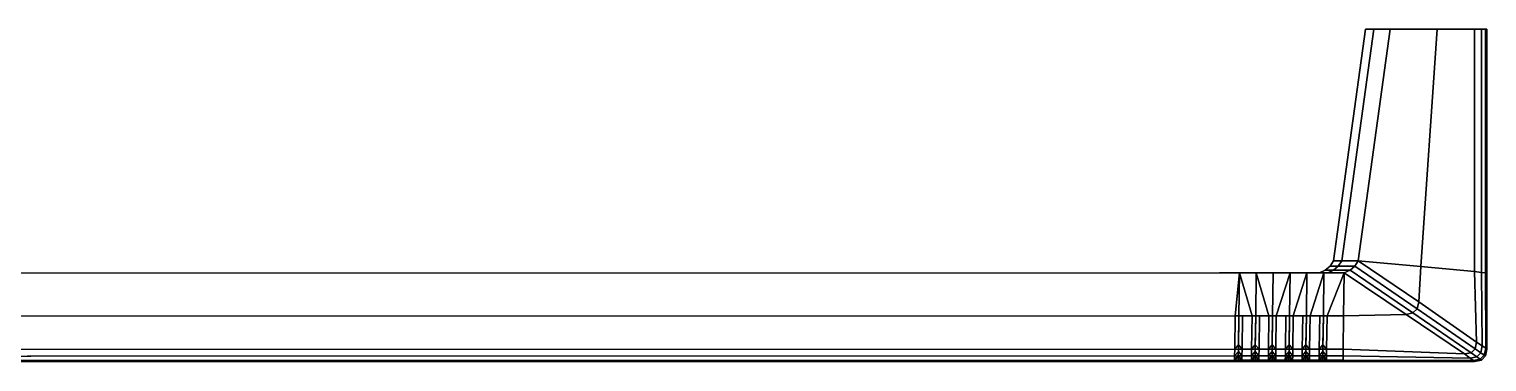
# Model space of a CAD drawing. Extents: x -119 to 119, y -27 to 0.
# Drawn here: x -0.2 to 118.7, y -27.2 to 0 of the extents above; entities that cross this region are included whole.
import ezdxf

# ---------------------------------------------------------------- set-up
doc = ezdxf.new("R2010")
doc.units = 0
doc.layers.add('METAL', color=148, linetype='CONTINUOUS')

msp = doc.modelspace()

# ---------------------------------------------------------------- meshes
at = {"layer": 'METAL'}
mesh = msp.add_polyface(dxfattribs=at)
corners = [(118.69, 0, 2.99), (113.93, 0, 2.94), (114.63, 0, 4.51), (118.69, 0, 3.58), (118.57, 0, 4.14), (118.24, 0, 4.47), (117.69, 0, 4.57), (106.86, -18.91, 2.89), (108.2, -18.91, 4.43), (110.8, 0, 4.43), (109.46, 0, 2.89), (118.69, -19.9, -2.84), (118.69, -19.9, -3.46), (118.69, 0, -3.46), (118.69, 0, -2.84), (118.69, 0, 0.88), (113.59, 0, 0.87), (118.69, 0, 0.08), (113.59, 0, 0.08), (118.69, 0, -0.73), (118.69, 0, -2.84), (113.93, 0, -2.79), (113.59, 0, -0.71), (118.69, 0, -3.46), (118.57, 0, -4.02), (118.24, 0, -4.35), (117.69, 0, -4.45), (114.63, 0, -4.39), (106.18, -18.91, 0.85), (108.78, 0, 0.85), (108.78, 0, 0.08), (106.18, -18.91, 0.08), (106.86, -18.91, -2.75), (106.18, -18.91, -0.7), (108.78, 0, -0.7), (109.46, 0, -2.75), (108.2, -18.91, -4.31), (110.8, 0, -4.31), (118.69, -19.9, -0.73), (118.69, 0, -0.73), (118.69, 0, 0.08), (118.69, -19.9, 0.08), (118.69, -19.9, 2.99), (118.69, -19.9, 0.88), (118.69, 0, 0.88), (118.69, 0, 2.99), (118.69, -19.9, 3.58), (118.69, 0, 3.58), (117.69, 0, 4.57), (114.63, 0, 4.51), (113.29, -19.39, 4.51), (117.69, -19.8, 4.57), (110.8, 0, -4.31), (114.63, 0, -4.39), (113.29, -19.39, -4.39), (108.2, -18.91, -4.31), (109.46, 0, 2.89), (110.8, 0, 4.43), (108.78, 0, 0.85), (108.78, 0, 0.08), (109.46, 0, -2.75), (108.78, 0, -0.7), (110.8, 0, -4.31), (110.8, 0, 4.43), (108.2, -18.91, 4.43), (117.69, 0, -4.45), (117.69, -19.8, -4.45), (118.24, -19.86, -4.35), (117.69, -19.8, -4.45), (117.69, 0, -4.45), (118.24, 0, -4.35), (118.24, 0, 4.47), (117.69, 0, 4.57), (117.69, -19.8, 4.57), (118.24, -19.86, 4.47), (118.57, -19.89, -4.02), (118.24, -19.86, -4.35), (118.24, 0, -4.35), (118.57, 0, -4.02), (118.69, -19.9, -3.46), (118.57, -19.89, -4.02), (118.57, 0, -4.02), (118.69, 0, -3.46), (118.57, 0, 4.14), (118.24, 0, 4.47), (118.24, -19.86, 4.47), (118.57, -19.89, 4.14), (118.69, 0, 3.58), (118.57, 0, 4.14), (118.57, -19.89, 4.14), (118.69, -19.9, 3.58), (105.51, -19.68, 0.08), (105.04, -19.9, 0.08), (105.04, -19.9, 0.85), (105.51, -19.68, 0.85), (107.92, -19.35, -4.31), (107.53, -19.68, -4.31), (106.19, -19.68, -2.75), (106.57, -19.35, -2.75), (108.2, -18.91, -4.31), (107.92, -19.35, -4.31), (106.57, -19.35, -2.75), (106.86, -18.91, -2.75), (106.57, -19.35, -2.75), (106.19, -19.68, -2.75), (105.51, -19.68, -0.7), (105.9, -19.35, -0.7), (106.86, -18.91, -2.75), (106.57, -19.35, -2.75), (105.9, -19.35, -0.7), (106.18, -18.91, -0.7), (105.9, -19.35, -0.7), (105.51, -19.68, -0.7), (105.51, -19.68, 0.08), (105.9, -19.35, 0.08), (106.18, -18.91, -0.7), (105.9, -19.35, -0.7), (105.9, -19.35, 0.08), (106.18, -18.91, 0.08), (105.9, -19.35, 0.85), (105.51, -19.68, 0.85), (106.19, -19.68, 2.89), (106.57, -19.35, 2.89), (106.18, -18.91, 0.85), (105.9, -19.35, 0.85), (106.57, -19.35, 2.89), (106.86, -18.91, 2.89), (106.57, -19.35, 2.89), (106.19, -19.68, 2.89), (107.53, -19.68, 4.43), (107.92, -19.35, 4.43), (106.86, -18.91, 2.89), (106.57, -19.35, 2.89), (107.92, -19.35, 4.43), (108.2, -18.91, 4.43), (105.51, -19.68, 0.85), (105.9, -19.35, 0.85), (105.9, -19.35, 0.85), (106.18, -18.91, 0.85)]
mesh.append_faces([[corners[k] for k in face] for face in [(0, 1, 2, 3), (4, 3, 2, 5), (6, 5, 2, 2), (7, 8, 9, 10), (11, 12, 13, 14), (15, 16, 1, 0), (17, 18, 16, 15), (19, 20, 21, 22), (20, 23, 24, 25), (20, 25, 26, 27), (20, 27, 21, 21), (28, 7, 10, 29), (30, 31, 28, 29), (32, 33, 34, 35), (36, 32, 35, 37), (38, 11, 14, 39), (40, 41, 38, 39), (42, 43, 44, 45), (46, 42, 45, 47), (48, 49, 50, 51), (52, 53, 54, 55), (19, 22, 18, 17), (34, 33, 31, 30), (44, 43, 41, 40), (1, 56, 57, 2), (16, 58, 56, 1), (59, 58, 16, 18), (60, 61, 22, 21), (62, 60, 21, 27), (63, 64, 50, 49), (65, 66, 54, 53), (61, 59, 18, 22), (67, 68, 69, 70), (71, 72, 73, 74), (75, 76, 77, 78), (79, 80, 81, 82), (83, 84, 85, 86), (87, 88, 89, 90), (91, 92, 93, 94), (95, 96, 97, 98), (99, 100, 101, 102), (103, 104, 105, 106), (107, 108, 109, 110), (111, 112, 113, 114), (115, 116, 117, 118), (119, 120, 121, 122), (123, 124, 125, 126), (127, 128, 129, 130), (131, 132, 133, 134), (114, 113, 135, 136), (118, 117, 137, 138)]])
mesh = msp.add_polyface(dxfattribs=at)
corners = [(118.69, -26.13, -2.84), (118.69, -26.13, -3.46), (118.69, -19.9, -3.46), (118.69, -19.9, -2.84), (118.69, -26.13, -0.73), (118.69, -19.9, -0.73), (118.69, -19.9, 0.08), (118.69, -26.13, 0.08), (118.69, -26.13, 2.99), (118.69, -26.13, 0.88), (118.69, -19.9, 0.88), (118.69, -19.9, 2.99), (118.69, -26.13, 3.58), (118.69, -19.9, 3.58), (117.69, -19.8, 4.57), (113.29, -19.39, 4.51), (113.15, -22.28, 4.51), (117.84, -25.56, 4.57), (112.1, -23.3, -4.37), (107.01, -23.4, -4.31), (107.06, -19.9, -4.31), (108.2, -18.91, -4.31), (113.29, -19.39, -4.39), (113.15, -22.28, -4.39), (105.4, -19.9, -4.31), (105.36, -23.4, -4.31), (104.02, -19.9, -4.31), (103.98, -23.4, -4.31), (104.11, -19.9, 2.89), (105.71, -19.9, 2.89), (105.04, -19.9, 0.85), (103.46, -19.9, 0.85), (105.04, -19.9, 0.08), (103.46, -19.9, 0.08), (105.71, -19.9, -2.75), (107.06, -19.9, -4.31), (105.4, -19.9, -4.31), (104.11, -19.9, -2.75), (105.4, -19.9, 4.43), (107.06, -19.9, 4.43), (105.04, -19.9, -0.7), (103.46, -19.9, -0.7), (107.06, -19.9, 4.43), (107.01, -23.4, 4.43), (112.1, -23.3, 4.49), (108.2, -18.91, 4.43), (117.69, -19.8, -4.45), (117.84, -25.56, -4.45), (105.4, -19.9, 4.43), (105.36, -23.42, 4.43), (105.66, -23.4, 4.43), (104.02, -19.9, 4.43), (103.98, -23.42, 4.43), (104.28, -23.4, 4.43), (105.06, -23.4, 4.43), (105.36, -23.4, 3.93), (105.06, -23.4, 4.43), (105.02, -26.13, 4.43), (105.32, -25.77, 4.03), (104.28, -23.4, 4.43), (103.98, -23.4, 3.93), (103.94, -25.77, 4.03), (104.24, -26.13, 4.43), (105.36, -23.42, 4.43), (105.36, -23.4, 3.93), (105.66, -23.4, 4.43), (103.98, -23.42, 4.43), (103.98, -23.4, 3.93), (104.28, -23.4, 4.43), (105.06, -23.4, 4.43), (105.36, -23.4, 3.93), (105.36, -23.42, 4.43), (118.31, -25.87, -4.35), (117.84, -25.56, -4.45), (117.69, -19.8, -4.45), (118.24, -19.86, -4.35), (118.24, -19.86, 4.47), (117.69, -19.8, 4.57), (117.84, -25.56, 4.57), (118.31, -25.87, 4.47), (118.59, -26.06, -4.02), (118.31, -25.87, -4.35), (118.24, -19.86, -4.35), (118.57, -19.89, -4.02), (118.69, -26.13, -3.46), (118.59, -26.06, -4.02), (118.57, -19.89, -4.02), (118.69, -19.9, -3.46), (118.57, -19.89, 4.14), (118.24, -19.86, 4.47), (118.31, -25.87, 4.47), (118.59, -26.06, 4.14), (118.69, -19.9, 3.58), (118.57, -19.89, 4.14), (118.59, -26.06, 4.14), (118.69, -26.13, 3.58), (107.53, -19.68, -4.31), (107.06, -19.9, -4.31), (105.71, -19.9, -2.75), (106.19, -19.68, -2.75), (106.19, -19.68, -2.75), (105.71, -19.9, -2.75), (105.04, -19.9, -0.7), (105.51, -19.68, -0.7), (105.51, -19.68, -0.7), (105.04, -19.9, -0.7), (105.04, -19.9, 0.08), (105.51, -19.68, 0.08), (105.51, -19.68, 0.85), (105.04, -19.9, 0.85), (105.71, -19.9, 2.89), (106.19, -19.68, 2.89), (106.19, -19.68, 2.89), (105.71, -19.9, 2.89), (107.06, -19.9, 4.43), (107.53, -19.68, 4.43), (112.66, -23.17, -4.38), (107.06, -19.9, -4.31), (107.53, -19.68, -4.31), (107.53, -19.68, 4.43), (107.06, -19.9, 4.43), (112.66, -23.17, 4.5), (113.01, -22.83, 4.5), (117.42, -26.43, 4.57), (117.74, -26.11, 4.57), (113.01, -22.83, -4.38), (107.92, -19.35, -4.31), (108.2, -18.91, -4.31), (107.92, -19.35, 4.43), (117.74, -26.11, -4.45), (117.42, -26.43, -4.45)]
mesh.append_faces([[corners[k] for k in face] for face in [(0, 1, 2, 3), (4, 0, 3, 5), (6, 7, 4, 5), (8, 9, 10, 11), (12, 8, 11, 13), (14, 15, 16, 17), (18, 19, 20, 20), (21, 22, 23, 23), (24, 20, 19, 25), (26, 24, 25, 27), (28, 29, 30, 31), (30, 32, 33, 31), (34, 35, 36, 37), (38, 39, 29, 28), (40, 34, 37, 41), (10, 9, 7, 6), (40, 41, 33, 32), (42, 43, 44, 44), (15, 45, 16, 16), (46, 47, 23, 22), (42, 48, 49, 50), (43, 42, 50, 50), (48, 51, 52, 53), (48, 53, 54, 49), (55, 56, 57, 58), (59, 60, 61, 62), (63, 64, 65, 65), (66, 67, 68, 68), (69, 70, 71, 71), (72, 73, 74, 75), (76, 77, 78, 79), (80, 81, 82, 83), (84, 85, 86, 87), (88, 89, 90, 91), (92, 93, 94, 95), (96, 97, 98, 99), (100, 101, 102, 103), (104, 105, 106, 107), (108, 109, 110, 111), (112, 113, 114, 115), (116, 18, 117, 118), (119, 120, 44, 121), (122, 121, 123, 124), (16, 122, 124, 17), (125, 116, 118, 126), (23, 125, 126, 127), (128, 119, 121, 122), (45, 128, 122, 16), (129, 130, 116, 125), (47, 129, 125, 23)]])
mesh = msp.add_polyface(dxfattribs=at)
corners = [(98.13, -26.13, 4.43), (98.16, -23.4, 4.43), (-98.78, -23.45, 4.38), (-98.75, -26.17, 4.38), (98.12, -27.13, 2.89), (98.12, -27.13, 3.43), (-98.73, -27.17, 3.38), (-98.73, -27.17, 2.82), (-98.73, -27.17, 2.82), (-98.73, -27.17, 3.38), (-100.11, -27.17, 3.38), (-100.11, -27.17, 2.82), (98.12, -27.13, 0.85), (98.12, -27.13, 2.89), (-98.73, -27.17, 0.77), (-98.73, -27.17, 0.77), (-100.11, -27.17, 0.77), (-97.21, -19.94, -0.78), (96.9, -19.9, -0.7), (97.43, -19.9, -2.75), (-97.75, -19.94, -2.82), (-98.53, -19.94, -0.78), (-97.21, -19.94, -0.78), (-97.75, -19.94, -2.82), (-99.08, -19.94, -2.82), (96.9, -19.9, 0.85), (96.9, -19.9, 0.08), (-97.21, -19.94, -0.01), (-97.21, -19.94, 0.77), (-97.21, -19.94, 0.77), (-97.21, -19.94, -0.01), (-98.53, -19.94, -0.01), (-98.53, -19.94, 0.77), (-99.84, -19.94, -0.01), (-99.84, -19.94, 0.77), (-98.82, -19.94, 4.38), (-97.75, -19.94, 2.82), (-99.08, -19.94, 2.82), (-100.2, -19.94, 4.38), (-98.82, -19.94, -4.36), (-98.48, -23.45, -4.36), (-98.78, -23.46, -4.36), (-99.08, -23.45, -4.36), (-99.86, -23.45, -4.36), (-98.82, -19.94, -4.36), (-100.2, -19.94, -4.36), (-98.43, -27.17, -0.78), (98.42, -27.13, -0.7), (-98.43, -27.17, -0.01), (-99.03, -27.17, -0.78), (-99.03, -27.17, -0.01), (-99.81, -27.17, -0.01), (-99.81, -27.17, -0.78), (-99.03, -27.17, -2.82), (-99.81, -27.17, -2.82), (-99.03, -27.17, -3.36), (-99.81, -27.17, -3.36), (-99.84, -19.94, -0.78), (-98.73, -27.17, 0), (-98.48, -23.45, -4.36), (-98.78, -23.45, -3.86), (-98.78, -23.46, -4.36), (-98.78, -23.46, -4.36), (-98.78, -23.45, -3.86), (-99.08, -23.45, -4.36), (-98.73, -26.67, -0.78), (-98.43, -27.17, -0.78), (-98.43, -27.17, -0.01), (-98.73, -26.67, -0.01), (-98.73, -26.67, -0.01), (-99.03, -27.17, -0.01), (-99.03, -27.17, -0.78), (-98.73, -26.67, -0.78), (-98.73, -26.67, -2.82), (-98.43, -27.17, -2.82), (-99.03, -27.17, -2.82), (-98.73, -26.67, -2.82), (-98.73, -26.7, -3.01), (-98.43, -27.17, -3.36), (-98.43, -27.17, -2.82), (-98.73, -26.67, -2.82), (-98.73, -26.67, -2.82), (-99.03, -27.17, -2.82), (-99.03, -27.17, -3.36), (-98.73, -26.7, -3.01), (-98.73, -27.17, 0), (-98.73, -26.67, -0.01), (-98.43, -27.17, -0.01), (-99.03, -27.17, -0.01), (-98.73, -26.67, -0.01), (-98.73, -27.17, 0), (-98.78, -23.45, -3.86), (-98.48, -23.45, -4.36), (-98.45, -26.17, -4.36), (-98.75, -25.82, -3.96), (-98.75, -25.82, -3.96), (-99.05, -26.17, -4.36), (-99.08, -23.45, -4.36), (-98.78, -23.45, -3.86), (-97.21, -19.94, -0.78), (96.9, -19.9, -0.7), (-98.73, -27.17, 0.77), (-98.73, -27.17, 0), (-98.43, -27.17, -0.01), (98.12, -27.13, 0.08), (-98.82, -19.94, 4.38), (-98.78, -23.45, 4.38), (98.16, -23.4, 4.43), (98.51, -19.9, 4.43), (98.12, -26.68, 4.32), (98.13, -26.13, 4.43), (-98.75, -26.17, 4.38), (-98.74, -26.73, 4.27), (-98.74, -26.36, -3.87), (-98.75, -25.82, -3.96), (-98.45, -26.17, -4.36), (-98.44, -26.73, -4.25), (-99.04, -26.73, -4.25), (-99.05, -26.17, -4.36), (-98.75, -25.82, -3.96), (-98.74, -26.36, -3.87), (-98.74, -27.06, 3.94), (-98.74, -26.73, 4.27), (-100.12, -26.73, 4.27), (-100.11, -27.06, 3.94), (-98.73, -27.17, 3.38), (-98.74, -27.06, 3.94), (-100.11, -27.06, 3.94), (-100.11, -27.17, 3.38), (98.12, -27.02, 3.99), (98.12, -26.68, 4.32), (-98.74, -26.73, 4.27), (-98.74, -27.06, 3.94), (98.12, -27.13, 3.43), (98.12, -27.02, 3.99), (-98.74, -27.06, 3.94), (-98.73, -27.17, 3.38), (-99.81, -27.06, -3.91), (-99.82, -26.73, -4.25), (-99.04, -26.73, -4.25), (-99.04, -27.06, -3.91), (-99.81, -27.17, -3.36), (-99.81, -27.06, -3.91), (-99.04, -27.06, -3.91), (-99.03, -27.17, -3.36), (-98.74, -26.65, -3.56), (-98.74, -26.36, -3.87), (-98.44, -26.73, -4.25), (-98.44, -27.06, -3.91), (-98.73, -26.7, -3.01), (-98.74, -26.65, -3.56), (-98.44, -27.06, -3.91), (-98.43, -27.17, -3.36), (-99.04, -27.06, -3.91), (-99.04, -26.73, -4.25), (-98.74, -26.36, -3.87), (-98.74, -26.65, -3.56), (-99.03, -27.17, -3.36), (-99.04, -27.06, -3.91), (-98.74, -26.65, -3.56), (-98.73, -26.7, -3.01)]
mesh.append_faces([[corners[k] for k in face] for face in [(0, 1, 2, 3), (4, 5, 6, 7), (8, 9, 10, 11), (12, 13, 7, 14), (15, 8, 11, 16), (17, 18, 19, 20), (21, 22, 23, 24), (25, 26, 27, 28), (29, 30, 31, 32), (32, 31, 33, 34), (35, 36, 37, 38), (39, 40, 41, 41), (39, 41, 42, 43), (24, 23, 44, 45), (46, 47, 48, 48), (49, 50, 51, 52), (53, 49, 52, 54), (55, 53, 54, 56), (36, 29, 32, 37), (22, 21, 31, 30), (21, 57, 33, 31), (58, 15, 16, 51), (58, 51, 50, 50), (59, 60, 61, 61), (62, 63, 64, 64), (65, 66, 67, 68), (69, 70, 71, 72), (73, 74, 66, 65), (72, 71, 75, 76), (77, 78, 79, 80), (81, 82, 83, 84), (85, 86, 87, 87), (88, 89, 90, 90), (91, 92, 93, 94), (95, 96, 97, 98), (99, 27, 26, 100), (101, 102, 103, 104), (105, 106, 107, 108), (109, 110, 111, 112), (113, 114, 115, 116), (117, 118, 119, 120), (121, 122, 123, 124), (125, 126, 127, 128), (129, 130, 131, 132), (133, 134, 135, 136), (137, 138, 139, 140), (141, 142, 143, 144), (145, 146, 147, 148), (149, 150, 151, 152), (153, 154, 155, 156), (157, 158, 159, 160)]])
mesh = msp.add_polyface(dxfattribs=at)
corners = [(98.51, -19.9, 4.43), (97.43, -19.9, 2.89), (-97.75, -19.94, 2.82), (-98.82, -19.94, 4.38), (-98.82, -19.94, -4.36), (98.51, -19.9, -4.31), (98.46, -23.4, -4.31), (-98.48, -23.45, -4.36), (-97.75, -19.94, -2.82), (97.43, -19.9, -2.75), (98.51, -19.9, -4.31), (-98.82, -19.94, -4.36), (98.42, -27.13, -0.7), (98.42, -27.13, 0.07), (98.12, -27.13, 0.08), (-98.43, -27.17, -0.01), (98.42, -27.13, -2.75), (98.42, -27.13, -0.7), (-98.43, -27.17, -0.78), (-98.43, -27.17, -2.82), (98.42, -27.13, -3.31), (-98.43, -27.17, -2.82), (-98.43, -27.17, -3.36), (97.43, -19.9, 2.89), (96.9, -19.9, 0.85), (-97.21, -19.94, 0.77), (-97.75, -19.94, 2.82), (-98.73, -27.17, 0.77), (98.12, -27.13, 0.08), (98.12, -27.13, 0.85), (98.16, -23.4, 4.43), (98.47, -23.42, 4.43), (98.51, -19.9, 4.43), (-98.45, -26.17, -4.36), (-98.48, -23.45, -4.36), (98.46, -23.4, -4.31), (98.43, -26.13, -4.31), (98.42, -27.13, -2.75), (98.42, -27.13, -3.31), (99.8, -27.13, -3.31), (99.8, -27.13, -2.75), (98.42, -27.13, -0.7), (99.8, -27.13, -0.7), (98.21, -19.9, 0.85), (96.9, -19.9, 0.85), (97.43, -19.9, 2.89), (98.77, -19.9, 2.89), (96.9, -19.9, -0.7), (96.9, -19.9, 0.08), (98.21, -19.9, 0.08), (98.21, -19.9, -0.7), (99.52, -19.9, 0.08), (99.52, -19.9, -0.7), (98.51, -19.9, -4.31), (97.43, -19.9, -2.75), (98.77, -19.9, -2.75), (99.89, -19.9, -4.31), (98.76, -23.4, 4.43), (99.54, -23.4, 4.43), (98.51, -19.9, 4.43), (99.89, -19.9, 4.43), (98.72, -27.13, 0.85), (98.72, -27.13, 0.08), (99.5, -27.13, 0.08), (99.5, -27.13, 0.85), (98.72, -27.13, 2.89), (99.5, -27.13, 2.89), (98.72, -27.13, 3.43), (99.5, -27.13, 3.43), (99.52, -19.9, 0.85), (98.42, -27.13, 0.07), (98.16, -23.4, 4.43), (98.46, -23.4, 3.93), (98.47, -23.42, 4.43), (98.47, -23.42, 4.43), (98.46, -23.4, 3.93), (98.76, -23.4, 4.43), (98.42, -26.63, 0.85), (98.12, -27.13, 0.85), (98.12, -27.13, 0.08), (98.42, -26.63, 0.08), (98.42, -26.63, 0.08), (98.72, -27.13, 0.08), (98.72, -27.13, 0.85), (98.42, -26.63, 0.85), (98.42, -26.63, 2.89), (98.12, -27.13, 2.89), (98.72, -27.13, 2.89), (98.42, -26.63, 2.89), (98.42, -26.65, 3.08), (98.12, -27.13, 3.43), (98.12, -27.13, 2.89), (98.42, -26.63, 2.89), (98.42, -26.63, 2.89), (98.72, -27.13, 2.89), (98.72, -27.13, 3.43), (98.42, -26.65, 3.08), (98.42, -27.13, 0.07), (98.42, -26.63, 0.08), (98.12, -27.13, 0.08), (98.72, -27.13, 0.08), (98.42, -26.63, 0.08), (98.42, -27.13, 0.07), (98.46, -23.4, 3.93), (98.16, -23.4, 4.43), (98.13, -26.13, 4.43), (98.43, -25.77, 4.03), (98.43, -25.77, 4.03), (98.73, -26.13, 4.43), (98.76, -23.4, 4.43), (98.46, -23.4, 3.93), (-98.44, -26.73, -4.25), (-98.45, -26.17, -4.36), (98.43, -26.13, -4.31), (98.42, -26.68, -4.2), (98.43, -26.32, 3.95), (98.43, -25.77, 4.03), (98.13, -26.13, 4.43), (98.12, -26.68, 4.32), (98.72, -26.68, 4.32), (98.73, -26.13, 4.43), (98.43, -25.77, 4.03), (98.43, -26.32, 3.95), (-98.44, -27.06, -3.91), (-98.44, -26.73, -4.25), (98.42, -26.68, -4.2), (98.42, -27.02, -3.87), (-98.43, -27.17, -3.36), (-98.44, -27.06, -3.91), (98.42, -27.02, -3.87), (98.42, -27.13, -3.31), (98.42, -27.02, -3.87), (98.42, -26.68, -4.2), (99.8, -26.68, -4.2), (99.8, -27.02, -3.87), (98.42, -27.13, -3.31), (98.42, -27.02, -3.87), (99.8, -27.02, -3.87), (99.8, -27.13, -3.31), (99.5, -27.13, 3.43), (99.5, -27.02, 3.99), (98.72, -27.02, 3.99), (98.72, -27.13, 3.43), (98.42, -26.61, 3.63), (98.43, -26.32, 3.95), (98.12, -26.68, 4.32), (98.12, -27.02, 3.99), (98.42, -26.65, 3.08), (98.42, -26.61, 3.63), (98.12, -27.02, 3.99), (98.12, -27.13, 3.43), (98.72, -27.02, 3.99), (98.72, -26.68, 4.32), (98.43, -26.32, 3.95), (98.42, -26.61, 3.63), (98.72, -27.13, 3.43), (98.72, -27.02, 3.99), (98.42, -26.61, 3.63), (98.42, -26.65, 3.08)]
mesh.append_faces([[corners[k] for k in face] for face in [(0, 1, 2, 3), (4, 5, 6, 7), (8, 9, 10, 11), (12, 13, 14, 15), (16, 17, 18, 19), (20, 16, 21, 22), (23, 24, 25, 26), (27, 28, 29, 29), (30, 31, 32, 32), (33, 34, 35, 36), (37, 38, 39, 40), (41, 37, 40, 42), (43, 44, 45, 46), (47, 48, 49, 50), (50, 49, 51, 52), (53, 54, 55, 56), (32, 31, 57, 58), (46, 45, 59, 60), (61, 62, 63, 64), (65, 61, 64, 66), (67, 65, 66, 68), (54, 47, 50, 55), (44, 43, 49, 48), (43, 69, 51, 49), (70, 41, 42, 63), (70, 63, 62, 62), (71, 72, 73, 73), (74, 75, 76, 76), (77, 78, 79, 80), (81, 82, 83, 84), (85, 86, 78, 77), (84, 83, 87, 88), (89, 90, 91, 92), (93, 94, 95, 96), (97, 98, 99, 99), (100, 101, 102, 102), (103, 104, 105, 106), (107, 108, 109, 110), (111, 112, 113, 114), (115, 116, 117, 118), (119, 120, 121, 122), (123, 124, 125, 126), (127, 128, 129, 130), (131, 132, 133, 134), (135, 136, 137, 138), (139, 140, 141, 142), (143, 144, 145, 146), (147, 148, 149, 150), (151, 152, 153, 154), (155, 156, 157, 158)]])
mesh = msp.add_polyface(dxfattribs=at)
corners = [(100.84, -19.9, 0.85), (99.52, -19.9, 0.85), (100.1, -19.9, 2.89), (101.44, -19.9, 2.89), (99.52, -19.9, -0.7), (99.52, -19.9, 0.08), (100.84, -19.9, 0.08), (100.84, -19.9, -0.7), (101.44, -19.9, -2.75), (100.1, -19.9, -2.75), (99.81, -26.13, -4.31), (98.43, -26.13, -4.31), (98.46, -23.4, -4.31), (99.84, -23.4, -4.31), (101.19, -26.13, -4.31), (101.22, -23.4, -4.31), (99.8, -27.13, -2.75), (99.8, -27.13, -3.31), (101.17, -27.13, -3.31), (101.17, -27.13, -2.75), (99.8, -27.13, -0.7), (101.17, -27.13, -0.7), (98.21, -19.9, 0.85), (98.77, -19.9, 2.89), (99.89, -19.9, -4.31), (98.77, -19.9, -2.75), (101.27, -19.9, -4.31), (99.89, -19.9, 4.43), (98.51, -19.9, 4.43), (99.54, -23.4, 4.43), (99.85, -23.42, 4.43), (100.14, -23.4, 4.43), (100.92, -23.4, 4.43), (99.89, -19.9, 4.43), (101.27, -19.9, 4.43), (100.1, -27.13, 0.85), (100.1, -27.13, 0.08), (100.87, -27.13, 0.08), (100.87, -27.13, 0.85), (100.1, -27.13, 2.89), (100.87, -27.13, 2.89), (100.1, -27.13, 3.43), (100.87, -27.13, 3.43), (98.21, -19.9, -0.7), (99.8, -27.13, 0.08), (99.5, -27.13, 0.08), (98.51, -19.9, -4.31), (99.89, -19.9, -4.31), (101.27, -19.9, -4.31), (99.51, -26.13, 4.43), (98.76, -23.4, 4.43), (98.73, -26.13, 4.43), (100.89, -26.13, 4.43), (100.11, -26.13, 4.43), (99.54, -23.4, 4.43), (99.84, -23.4, 3.93), (99.85, -23.42, 4.43), (99.85, -23.42, 4.43), (99.84, -23.4, 3.93), (100.14, -23.4, 4.43), (99.5, -27.13, 0.08), (99.8, -26.63, 0.08), (99.8, -26.63, 0.85), (99.5, -27.13, 0.85), (99.8, -26.63, 0.08), (100.1, -27.13, 0.08), (100.1, -27.13, 0.85), (99.8, -26.63, 0.85), (99.8, -26.63, 2.89), (99.5, -27.13, 2.89), (100.1, -27.13, 2.89), (99.8, -26.63, 2.89), (99.5, -27.13, 2.89), (99.8, -26.63, 2.89), (99.8, -26.65, 3.08), (99.5, -27.13, 3.43), (99.8, -26.63, 2.89), (100.1, -27.13, 2.89), (100.1, -27.13, 3.43), (99.8, -26.65, 3.08), (99.8, -27.13, 0.08), (99.8, -26.63, 0.08), (99.5, -27.13, 0.08), (100.1, -27.13, 0.08), (99.8, -26.63, 0.08), (99.8, -27.13, 0.08), (99.84, -23.4, 3.93), (99.54, -23.4, 4.43), (99.51, -26.13, 4.43), (99.81, -25.77, 4.03), (99.81, -25.77, 4.03), (100.11, -26.13, 4.43), (100.14, -23.4, 4.43), (99.84, -23.4, 3.93), (98.42, -26.68, -4.2), (98.43, -26.13, -4.31), (99.81, -26.13, -4.31), (99.8, -26.68, -4.2), (99.8, -26.68, -4.2), (99.81, -26.13, -4.31), (101.19, -26.13, -4.31), (101.18, -26.68, -4.2), (99.5, -26.68, 4.32), (99.51, -26.13, 4.43), (98.73, -26.13, 4.43), (98.72, -26.68, 4.32), (100.88, -26.68, 4.32), (100.89, -26.13, 4.43), (100.11, -26.13, 4.43), (100.1, -26.68, 4.32), (99.8, -26.32, 3.95), (99.81, -25.77, 4.03), (99.51, -26.13, 4.43), (99.5, -26.68, 4.32), (100.1, -26.68, 4.32), (100.11, -26.13, 4.43), (99.81, -25.77, 4.03), (99.8, -26.32, 3.95), (99.8, -27.02, -3.87), (99.8, -26.68, -4.2), (101.18, -26.68, -4.2), (101.18, -27.02, -3.87), (99.8, -27.13, -3.31), (99.8, -27.02, -3.87), (101.18, -27.02, -3.87), (101.17, -27.13, -3.31), (99.5, -27.02, 3.99), (99.5, -26.68, 4.32), (98.72, -26.68, 4.32), (98.72, -27.02, 3.99), (100.88, -27.02, 3.99), (100.88, -26.68, 4.32), (100.1, -26.68, 4.32), (100.1, -27.02, 3.99), (100.87, -27.13, 3.43), (100.88, -27.02, 3.99), (100.1, -27.02, 3.99), (100.1, -27.13, 3.43), (99.8, -26.61, 3.63), (99.8, -26.32, 3.95), (99.5, -26.68, 4.32), (99.5, -27.02, 3.99), (99.8, -26.65, 3.08), (99.8, -26.61, 3.63), (99.5, -27.02, 3.99), (99.5, -27.13, 3.43), (100.1, -27.02, 3.99), (100.1, -26.68, 4.32), (99.8, -26.32, 3.95), (99.8, -26.61, 3.63), (100.1, -27.13, 3.43), (100.1, -27.02, 3.99), (99.8, -26.61, 3.63), (99.8, -26.65, 3.08)]
mesh.append_faces([[corners[k] for k in face] for face in [(0, 1, 2, 3), (4, 5, 6, 7), (7, 8, 9, 4), (10, 11, 12, 13), (14, 10, 13, 15), (16, 17, 18, 19), (20, 16, 19, 21), (1, 22, 23, 2), (24, 25, 9, 26), (27, 28, 29, 30), (27, 30, 31, 32), (2, 23, 33, 34), (35, 36, 37, 38), (39, 35, 38, 40), (41, 39, 40, 42), (25, 43, 4, 9), (1, 0, 6, 5), (20, 44, 45, 45), (20, 37, 36, 44), (46, 47, 13, 12), (47, 48, 15, 13), (49, 29, 50, 51), (52, 32, 31, 53), (54, 55, 56, 56), (57, 58, 59, 59), (60, 61, 62, 63), (64, 65, 66, 67), (63, 62, 68, 69), (67, 66, 70, 71), (72, 73, 74, 75), (76, 77, 78, 79), (80, 81, 82, 82), (83, 84, 85, 85), (86, 87, 88, 89), (90, 91, 92, 93), (94, 95, 96, 97), (98, 99, 100, 101), (102, 103, 104, 105), (106, 107, 108, 109), (110, 111, 112, 113), (114, 115, 116, 117), (118, 119, 120, 121), (122, 123, 124, 125), (126, 127, 128, 129), (130, 131, 132, 133), (134, 135, 136, 137), (138, 139, 140, 141), (142, 143, 144, 145), (146, 147, 148, 149), (150, 151, 152, 153)]])
mesh = msp.add_polyface(dxfattribs=at)
corners = [(102.56, -26.13, -4.31), (101.19, -26.13, -4.31), (101.22, -23.4, -4.31), (102.6, -23.4, -4.31), (101.27, -19.9, -4.31), (100.1, -19.9, -2.75), (101.44, -19.9, -2.75), (102.64, -19.9, -4.31), (102.26, -26.13, 4.43), (102.3, -23.4, 4.43), (101.52, -23.4, 4.43), (101.49, -26.13, 4.43), (101.27, -19.9, 4.43), (102.64, -19.9, 4.43), (101.44, -19.9, 2.89), (100.1, -19.9, 2.89), (102.64, -19.9, -4.31), (104.02, -19.9, -4.31), (103.98, -23.4, -4.31), (102.78, -19.9, 2.89), (104.11, -19.9, 2.89), (103.46, -19.9, 0.85), (102.15, -19.9, 0.85), (100.84, -19.9, 0.85), (103.46, -19.9, 0.08), (102.15, -19.9, 0.08), (100.84, -19.9, 0.08), (104.11, -19.9, -2.75), (105.4, -19.9, -4.31), (104.02, -19.9, -4.31), (102.78, -19.9, -2.75), (103.64, -26.13, 4.43), (103.68, -23.4, 4.43), (102.9, -23.4, 4.43), (102.86, -26.13, 4.43), (101.27, -19.9, 4.43), (99.89, -19.9, 4.43), (100.92, -23.4, 4.43), (101.22, -23.42, 4.43), (104.02, -19.9, 4.43), (105.4, -19.9, 4.43), (103.46, -19.9, -0.7), (102.15, -19.9, -0.7), (100.84, -19.9, -0.7), (101.27, -19.9, -4.31), (102.64, -19.9, 4.43), (102.6, -23.42, 4.43), (103.94, -26.13, -4.31), (104.02, -19.9, 4.43), (103.98, -23.42, 4.43), (102.6, -23.4, 3.93), (102.3, -23.4, 4.43), (102.26, -26.13, 4.43), (102.57, -25.77, 4.03), (101.52, -23.4, 4.43), (101.22, -23.4, 3.93), (101.19, -25.77, 4.03), (101.49, -26.13, 4.43), (103.98, -23.4, 3.93), (103.68, -23.4, 4.43), (103.64, -26.13, 4.43), (103.94, -25.77, 4.03), (102.9, -23.4, 4.43), (102.6, -23.4, 3.93), (102.57, -25.77, 4.03), (102.86, -26.13, 4.43), (100.92, -23.4, 4.43), (101.22, -23.4, 3.93), (101.22, -23.42, 4.43), (101.22, -23.42, 4.43), (101.22, -23.4, 3.93), (101.52, -23.4, 4.43), (102.3, -23.4, 4.43), (102.6, -23.4, 3.93), (102.6, -23.42, 4.43), (102.6, -23.42, 4.43), (102.6, -23.4, 3.93), (102.9, -23.4, 4.43), (103.68, -23.4, 4.43), (103.98, -23.4, 3.93), (103.98, -23.42, 4.43), (101.22, -23.4, 3.93), (100.92, -23.4, 4.43), (100.89, -26.13, 4.43), (101.19, -25.77, 4.03), (101.18, -26.68, -4.2), (101.19, -26.13, -4.31), (102.56, -26.13, -4.31), (102.56, -26.68, -4.2), (102.26, -26.68, 4.32), (102.26, -26.13, 4.43), (101.49, -26.13, 4.43), (101.48, -26.68, 4.32), (102.56, -26.68, -4.2), (102.56, -26.13, -4.31), (103.94, -26.13, -4.31), (103.93, -26.68, -4.2), (103.63, -26.68, 4.32), (103.64, -26.13, 4.43), (102.86, -26.13, 4.43), (102.86, -26.68, 4.32), (102.56, -26.32, 3.95), (102.57, -25.77, 4.03), (102.26, -26.13, 4.43), (102.26, -26.68, 4.32), (101.48, -26.68, 4.32), (101.49, -26.13, 4.43), (101.19, -25.77, 4.03), (101.18, -26.32, 3.95), (103.93, -26.32, 3.95), (103.94, -25.77, 4.03), (103.64, -26.13, 4.43), (103.63, -26.68, 4.32), (102.86, -26.68, 4.32), (102.86, -26.13, 4.43), (102.57, -25.77, 4.03), (102.56, -26.32, 3.95), (101.18, -26.32, 3.95), (101.19, -25.77, 4.03), (100.89, -26.13, 4.43), (100.88, -26.68, 4.32), (101.18, -27.02, -3.87), (101.18, -26.68, -4.2), (102.56, -26.68, -4.2), (102.55, -27.02, -3.87), (102.25, -27.02, 3.99), (102.26, -26.68, 4.32), (101.48, -26.68, 4.32), (101.48, -27.02, 3.99), (102.55, -26.61, 3.63), (102.56, -26.32, 3.95), (102.26, -26.68, 4.32), (102.25, -27.02, 3.99), (101.48, -27.02, 3.99), (101.48, -26.68, 4.32), (101.18, -26.32, 3.95), (101.18, -26.61, 3.63), (103.93, -26.61, 3.63), (103.93, -26.32, 3.95), (103.63, -26.68, 4.32), (103.63, -27.02, 3.99), (102.85, -27.02, 3.99), (102.86, -26.68, 4.32), (102.56, -26.32, 3.95), (102.55, -26.61, 3.63), (101.18, -26.61, 3.63), (101.18, -26.32, 3.95), (100.88, -26.68, 4.32), (100.88, -27.02, 3.99)]
mesh.append_faces([[corners[k] for k in face] for face in [(0, 1, 2, 3), (4, 5, 6, 7), (8, 9, 10, 11), (12, 13, 14, 15), (16, 17, 18, 3), (19, 20, 21, 22), (14, 19, 22, 23), (21, 24, 25, 22), (22, 25, 26, 23), (27, 28, 29, 30), (30, 29, 7, 6), (31, 32, 33, 34), (35, 36, 37, 38), (39, 40, 20, 19), (13, 39, 19, 14), (41, 27, 30, 42), (42, 30, 6, 43), (41, 42, 25, 24), (42, 43, 26, 25), (44, 16, 3, 2), (45, 35, 38, 10), (45, 10, 9, 46), (47, 0, 3, 18), (48, 45, 46, 33), (48, 33, 32, 49), (50, 51, 52, 53), (54, 55, 56, 57), (58, 59, 60, 61), (62, 63, 64, 65), (66, 67, 68, 68), (69, 70, 71, 71), (72, 73, 74, 74), (75, 76, 77, 77), (78, 79, 80, 80), (81, 82, 83, 84), (85, 86, 87, 88), (89, 90, 91, 92), (93, 94, 95, 96), (97, 98, 99, 100), (101, 102, 103, 104), (105, 106, 107, 108), (109, 110, 111, 112), (113, 114, 115, 116), (117, 118, 119, 120), (121, 122, 123, 124), (125, 126, 127, 128), (129, 130, 131, 132), (133, 134, 135, 136), (137, 138, 139, 140), (141, 142, 143, 144), (145, 146, 147, 148)]])
mesh = msp.add_polyface(dxfattribs=at)
corners = [(106.97, -26.13, 4.43), (116.86, -26.52, 4.56), (112.1, -23.3, 4.49), (107.01, -23.4, 4.43), (106.96, -27.13, -3.31), (106.96, -27.13, -2.75), (105.31, -27.13, -2.75), (105.31, -27.13, -3.31), (103.93, -27.13, -2.75), (103.93, -27.13, -3.31), (106.96, -27.13, -0.7), (105.31, -27.13, -0.7), (103.93, -27.13, -0.7), (105.66, -23.4, 4.43), (105.62, -26.13, 4.43), (105.02, -26.13, 4.43), (105.06, -23.4, 4.43), (104.28, -23.4, 4.43), (104.24, -26.13, 4.43), (106.96, -27.13, 0.08), (105.61, -27.13, 0.08), (105.31, -27.13, 0.08), (105.01, -27.13, 0.08), (104.23, -27.13, 0.08), (103.93, -27.13, 0.08), (106.96, -27.13, 0.85), (106.96, -27.13, 2.89), (105.61, -27.13, 2.89), (105.61, -27.13, 0.85), (105.01, -27.13, 0.85), (105.01, -27.13, 2.89), (104.23, -27.13, 2.89), (104.23, -27.13, 0.85), (106.96, -27.13, 3.43), (105.61, -27.13, 3.43), (105.01, -27.13, 3.43), (104.23, -27.13, 3.43), (112.1, -23.3, -4.37), (116.86, -26.52, -4.44), (106.97, -26.13, -4.31), (107.01, -23.4, -4.31), (105.32, -26.13, -4.31), (105.36, -23.4, -4.31), (103.94, -26.13, -4.31), (103.98, -23.4, -4.31), (105.32, -25.77, 4.03), (105.62, -26.13, 4.43), (105.66, -23.4, 4.43), (105.36, -23.4, 3.93), (105.61, -27.13, 0.08), (105.31, -26.63, 0.08), (105.31, -27.13, 0.08), (105.31, -27.13, 0.08), (105.31, -26.63, 0.08), (105.01, -27.13, 0.08), (105.31, -26.63, 0.85), (105.61, -27.13, 0.85), (105.61, -27.13, 2.89), (105.31, -26.63, 2.89), (105.31, -26.63, 2.89), (105.01, -27.13, 2.89), (105.01, -27.13, 0.85), (105.31, -26.63, 0.85), (105.31, -26.63, 2.89), (105.61, -27.13, 2.89), (105.61, -27.13, 3.43), (105.31, -26.65, 3.08), (105.31, -26.65, 3.08), (105.01, -27.13, 3.43), (105.01, -27.13, 2.89), (105.31, -26.63, 2.89), (105.31, -26.63, 0.08), (105.61, -27.13, 0.08), (105.01, -27.13, 0.08), (105.31, -26.63, 0.08), (105.31, -26.68, -4.2), (105.32, -26.13, -4.31), (106.97, -26.13, -4.31), (106.96, -26.68, -4.2), (103.93, -26.68, -4.2), (103.94, -26.13, -4.31), (105.32, -26.13, -4.31), (105.31, -26.68, -4.2), (106.96, -26.68, 4.32), (106.97, -26.13, 4.43), (105.62, -26.13, 4.43), (105.61, -26.68, 4.32), (105.01, -26.68, 4.32), (105.02, -26.13, 4.43), (104.24, -26.13, 4.43), (104.23, -26.68, 4.32), (105.61, -26.68, 4.32), (105.62, -26.13, 4.43), (105.32, -25.77, 4.03), (105.31, -26.32, 3.95), (105.31, -26.32, 3.95), (105.32, -25.77, 4.03), (105.02, -26.13, 4.43), (105.01, -26.68, 4.32), (104.23, -26.68, 4.32), (104.24, -26.13, 4.43), (103.94, -25.77, 4.03), (103.93, -26.32, 3.95), (105.31, -27.02, -3.87), (105.31, -26.68, -4.2), (106.96, -26.68, -4.2), (106.96, -27.02, -3.87), (105.31, -27.13, -3.31), (105.31, -27.02, -3.87), (106.96, -27.02, -3.87), (106.96, -27.13, -3.31), (103.93, -27.02, -3.87), (103.93, -26.68, -4.2), (105.31, -26.68, -4.2), (105.31, -27.02, -3.87), (103.93, -27.13, -3.31), (103.93, -27.02, -3.87), (106.96, -27.02, 3.99), (106.96, -26.68, 4.32), (105.61, -26.68, 4.32), (105.61, -27.02, 3.99), (106.96, -27.13, 3.43), (106.96, -27.02, 3.99), (105.61, -27.02, 3.99), (105.61, -27.13, 3.43), (105.01, -27.02, 3.99), (105.01, -26.68, 4.32), (104.23, -26.68, 4.32), (104.23, -27.02, 3.99), (105.01, -27.13, 3.43), (105.01, -27.02, 3.99), (104.23, -27.02, 3.99), (104.23, -27.13, 3.43), (105.61, -27.02, 3.99), (105.61, -26.68, 4.32), (105.31, -26.32, 3.95), (105.31, -26.61, 3.63), (105.61, -27.13, 3.43), (105.61, -27.02, 3.99), (105.31, -26.61, 3.63), (105.31, -26.65, 3.08), (105.31, -26.61, 3.63), (105.31, -26.32, 3.95), (105.01, -26.68, 4.32), (105.01, -27.02, 3.99), (105.31, -26.65, 3.08), (105.31, -26.61, 3.63), (105.01, -27.02, 3.99), (105.01, -27.13, 3.43), (104.23, -27.02, 3.99), (104.23, -26.68, 4.32), (103.93, -26.32, 3.95), (103.93, -26.61, 3.63), (104.23, -27.13, 3.43), (104.23, -27.02, 3.99), (103.93, -26.61, 3.63), (103.93, -26.65, 3.08)]
mesh.append_faces([[corners[k] for k in face] for face in [(0, 1, 2, 3), (4, 5, 6, 7), (7, 6, 8, 9), (5, 10, 11, 6), (6, 11, 12, 8), (0, 3, 13, 14), (15, 16, 17, 18), (11, 10, 19, 20), (11, 20, 21, 21), (11, 21, 22, 23), (12, 11, 23, 24), (25, 26, 27, 28), (29, 30, 31, 32), (26, 33, 34, 27), (30, 35, 36, 31), (25, 28, 20, 19), (32, 23, 22, 29), (37, 38, 39, 40), (39, 41, 42, 40), (41, 43, 44, 42), (45, 46, 47, 48), (49, 50, 51, 51), (52, 53, 54, 54), (55, 56, 57, 58), (59, 60, 61, 62), (63, 64, 65, 66), (67, 68, 69, 70), (71, 72, 56, 55), (62, 61, 73, 74), (75, 76, 77, 78), (79, 80, 81, 82), (83, 84, 85, 86), (87, 88, 89, 90), (91, 92, 93, 94), (95, 96, 97, 98), (99, 100, 101, 102), (103, 104, 105, 106), (107, 108, 109, 110), (111, 112, 113, 114), (115, 116, 108, 107), (117, 118, 119, 120), (121, 122, 123, 124), (125, 126, 127, 128), (129, 130, 131, 132), (133, 134, 135, 136), (137, 138, 139, 140), (141, 142, 143, 144), (145, 146, 147, 148), (149, 150, 151, 152), (153, 154, 155, 156)]])
mesh = msp.add_polyface(dxfattribs=at)
corners = [(117.69, -27.13, 2.98), (117.69, -27.13, 3.57), (106.96, -27.13, 3.43), (106.96, -27.13, 2.89), (117.69, -27.13, 0.88), (106.96, -27.13, 0.85), (106.96, -27.13, 0.08), (117.69, -27.13, 0.08), (117.69, -27.13, -2.83), (117.69, -27.13, -0.72), (106.96, -27.13, -0.7), (106.96, -27.13, -2.75), (117.69, -27.13, -3.45), (106.96, -27.13, -3.31), (117.32, -26.86, 4.46), (116.86, -26.52, 4.56), (106.97, -26.13, 4.43), (106.96, -26.68, 4.32), (106.96, -26.68, -4.2), (106.97, -26.13, -4.31), (116.86, -26.52, -4.44), (117.32, -26.86, -4.34), (117.59, -27.06, 4.13), (117.32, -26.86, 4.46), (106.96, -26.68, 4.32), (106.96, -27.02, 3.99), (117.69, -27.13, 3.57), (117.59, -27.06, 4.13), (106.96, -27.02, 3.99), (106.96, -27.13, 3.43), (106.96, -27.02, -3.87), (106.96, -26.68, -4.2), (117.32, -26.86, -4.34), (117.59, -27.06, -4.01), (106.96, -27.13, -3.31), (106.96, -27.02, -3.87), (117.59, -27.06, -4.01), (117.69, -27.13, -3.45), (118.24, -27.02, 3.58), (117.69, -27.13, 3.57), (117.69, -27.13, 2.98), (118.24, -27.02, 2.98), (118.57, -26.68, -3.46), (118.69, -26.13, -3.46), (118.69, -26.13, -2.84), (118.57, -26.68, -2.84), (118.24, -27.02, 2.98), (117.69, -27.13, 2.98), (117.69, -27.13, 0.88), (118.24, -27.02, 0.88), (118.24, -27.02, 0.88), (117.69, -27.13, 0.88), (117.69, -27.13, 0.08), (118.24, -27.02, 0.08), (118.24, -27.02, -0.72), (117.69, -27.13, -0.72), (117.69, -27.13, -2.83), (118.24, -27.02, -2.84), (117.69, -27.13, -0.72), (118.24, -27.02, -0.72), (112.66, -23.17, 4.5), (112.1, -23.3, 4.49), (116.86, -26.52, 4.56), (117.42, -26.43, 4.57), (117.42, -26.43, -4.45), (116.86, -26.52, -4.44), (112.1, -23.3, -4.37), (112.66, -23.17, -4.38), (118.2, -26.43, 4.47), (118.31, -25.87, 4.47), (117.84, -25.56, 4.57), (117.74, -26.11, 4.57), (117.87, -26.76, -4.34), (117.32, -26.86, -4.34), (116.86, -26.52, -4.44), (117.42, -26.43, -4.45), (118.57, -26.68, 3.58), (118.69, -26.13, 3.58), (118.59, -26.06, 4.14), (118.48, -26.62, 4.14), (118.48, -26.62, 4.14), (118.59, -26.06, 4.14), (118.31, -25.87, 4.47), (118.2, -26.43, 4.47), (118.24, -27.02, -3.46), (117.69, -27.13, -3.45), (117.59, -27.06, -4.01), (118.15, -26.95, -4.01), (118.15, -26.95, -4.01), (117.59, -27.06, -4.01), (117.32, -26.86, -4.34), (117.87, -26.76, -4.34), (118.57, -26.68, 3.58), (118.24, -27.02, 3.58), (118.24, -27.02, 2.98), (118.57, -26.68, 2.99), (118.69, -26.13, 3.58), (118.57, -26.68, 3.58), (118.57, -26.68, 2.99), (118.69, -26.13, 2.99), (118.24, -27.02, -3.46), (118.57, -26.68, -3.46), (118.57, -26.68, -2.84), (118.24, -27.02, -2.84), (117.69, -27.13, -3.45), (118.24, -27.02, -3.46), (118.24, -27.02, -2.84), (117.69, -27.13, -2.83), (118.57, -26.68, 2.99), (118.24, -27.02, 2.98), (118.24, -27.02, 0.88), (118.57, -26.68, 0.88), (118.69, -26.13, 2.99), (118.57, -26.68, 2.99), (118.57, -26.68, 0.88), (118.69, -26.13, 0.88), (118.57, -26.68, 0.88), (118.24, -27.02, 0.88), (118.24, -27.02, 0.08), (118.57, -26.68, 0.08), (118.69, -26.13, 0.88), (118.57, -26.68, 0.88), (118.57, -26.68, 0.08), (118.69, -26.13, 0.08), (118.57, -26.68, -0.73), (118.24, -27.02, -0.72), (118.24, -27.02, -2.84), (118.57, -26.68, -2.84), (118.69, -26.13, -0.73), (118.57, -26.68, -0.73), (118.57, -26.68, -2.84), (118.69, -26.13, -2.84), (118.24, -27.02, -0.72), (118.57, -26.68, -0.73), (118.57, -26.68, -0.73), (118.69, -26.13, -0.73), (117.87, -26.76, 4.46), (118.2, -26.43, 4.47), (117.74, -26.11, 4.57), (117.42, -26.43, 4.57), (117.32, -26.86, 4.46), (117.87, -26.76, 4.46), (117.42, -26.43, 4.57), (116.86, -26.52, 4.56), (118.2, -26.43, -4.35), (117.87, -26.76, -4.34), (117.42, -26.43, -4.45), (117.74, -26.11, -4.45), (118.31, -25.87, -4.35), (118.2, -26.43, -4.35), (117.74, -26.11, -4.45), (117.84, -25.56, -4.45), (118.24, -27.02, 3.58), (118.57, -26.68, 3.58), (118.48, -26.62, 4.14), (118.15, -26.95, 4.13), (117.69, -27.13, 3.57), (118.24, -27.02, 3.58), (118.15, -26.95, 4.13), (117.59, -27.06, 4.13), (118.15, -26.95, 4.13), (118.48, -26.62, 4.14), (118.2, -26.43, 4.47), (117.87, -26.76, 4.46), (117.59, -27.06, 4.13), (118.15, -26.95, 4.13), (117.87, -26.76, 4.46), (117.32, -26.86, 4.46), (118.57, -26.68, -3.46), (118.24, -27.02, -3.46), (118.15, -26.95, -4.01), (118.48, -26.62, -4.02), (118.69, -26.13, -3.46), (118.57, -26.68, -3.46), (118.48, -26.62, -4.02), (118.59, -26.06, -4.02), (118.48, -26.62, -4.02), (118.15, -26.95, -4.01), (117.87, -26.76, -4.34), (118.2, -26.43, -4.35), (118.59, -26.06, -4.02), (118.48, -26.62, -4.02), (118.2, -26.43, -4.35), (118.31, -25.87, -4.35)]
mesh.append_faces([[corners[k] for k in face] for face in [(0, 1, 2, 3), (4, 0, 3, 5), (6, 7, 4, 5), (8, 9, 10, 11), (12, 8, 11, 13), (10, 9, 7, 6), (14, 15, 16, 17), (18, 19, 20, 21), (22, 23, 24, 25), (26, 27, 28, 29), (30, 31, 32, 33), (34, 35, 36, 37), (38, 39, 40, 41), (42, 43, 44, 45), (46, 47, 48, 49), (50, 51, 52, 53), (54, 55, 56, 57), (53, 52, 58, 59), (60, 61, 62, 63), (64, 65, 66, 67), (68, 69, 70, 71), (72, 73, 74, 75), (76, 77, 78, 79), (80, 81, 82, 83), (84, 85, 86, 87), (88, 89, 90, 91), (92, 93, 94, 95), (96, 97, 98, 99), (100, 101, 102, 103), (104, 105, 106, 107), (108, 109, 110, 111), (112, 113, 114, 115), (116, 117, 118, 119), (120, 121, 122, 123), (124, 125, 126, 127), (128, 129, 130, 131), (119, 118, 132, 133), (123, 122, 134, 135), (136, 137, 138, 139), (140, 141, 142, 143), (144, 145, 146, 147), (148, 149, 150, 151), (152, 153, 154, 155), (156, 157, 158, 159), (160, 161, 162, 163), (164, 165, 166, 167), (168, 169, 170, 171), (172, 173, 174, 175), (176, 177, 178, 179), (180, 181, 182, 183)]])
mesh = msp.add_polyface(dxfattribs=at)
corners = [(101.17, -27.13, -2.75), (101.17, -27.13, -3.31), (102.55, -27.13, -3.31), (102.55, -27.13, -2.75), (101.17, -27.13, -0.7), (102.55, -27.13, -0.7), (102.55, -27.13, 0.08), (102.25, -27.13, 0.08), (101.47, -27.13, 0.08), (101.17, -27.13, 0.08), (102.25, -27.13, 0.85), (102.25, -27.13, 2.89), (101.47, -27.13, 2.89), (101.47, -27.13, 0.85), (102.25, -27.13, 3.43), (101.47, -27.13, 3.43), (103.93, -27.13, -3.31), (103.93, -27.13, -2.75), (103.93, -27.13, -0.7), (103.93, -27.13, 0.08), (103.63, -27.13, 0.08), (102.85, -27.13, 0.08), (103.63, -27.13, 0.85), (103.63, -27.13, 2.89), (102.85, -27.13, 2.89), (102.85, -27.13, 0.85), (103.63, -27.13, 3.43), (102.85, -27.13, 3.43), (99.8, -27.13, -0.7), (100.87, -27.13, 0.08), (102.55, -27.13, 0.08), (102.55, -26.63, 0.08), (102.25, -27.13, 0.08), (101.47, -27.13, 0.08), (101.17, -26.63, 0.08), (101.17, -27.13, 0.08), (102.55, -26.63, 2.89), (102.25, -27.13, 2.89), (102.25, -27.13, 0.85), (102.55, -26.63, 0.85), (101.47, -27.13, 2.89), (101.17, -26.63, 2.89), (101.17, -26.63, 0.85), (101.47, -27.13, 0.85), (102.55, -26.65, 3.08), (102.25, -27.13, 3.43), (102.25, -27.13, 2.89), (102.55, -26.63, 2.89), (101.47, -27.13, 3.43), (101.17, -26.65, 3.08), (101.17, -26.63, 2.89), (101.47, -27.13, 2.89), (104.23, -27.13, 0.08), (103.93, -26.63, 0.08), (103.93, -27.13, 0.08), (103.93, -27.13, 0.08), (103.93, -26.63, 0.08), (103.63, -27.13, 0.08), (102.85, -27.13, 0.08), (102.55, -26.63, 0.08), (102.55, -27.13, 0.08), (100.87, -27.13, 0.08), (101.17, -26.63, 0.08), (101.17, -26.63, 0.85), (100.87, -27.13, 0.85), (104.23, -27.13, 2.89), (103.93, -26.63, 2.89), (103.93, -26.63, 0.85), (104.23, -27.13, 0.85), (103.93, -26.63, 2.89), (103.63, -27.13, 2.89), (103.63, -27.13, 0.85), (103.93, -26.63, 0.85), (102.85, -27.13, 2.89), (102.55, -26.63, 2.89), (102.55, -26.63, 0.85), (102.85, -27.13, 0.85), (101.17, -26.63, 2.89), (100.87, -27.13, 2.89), (104.23, -27.13, 3.43), (103.93, -26.65, 3.08), (103.93, -26.63, 2.89), (104.23, -27.13, 2.89), (103.93, -26.65, 3.08), (103.63, -27.13, 3.43), (103.63, -27.13, 2.89), (103.93, -26.63, 2.89), (102.85, -27.13, 3.43), (102.55, -26.65, 3.08), (102.55, -26.63, 2.89), (102.85, -27.13, 2.89), (100.87, -27.13, 2.89), (101.17, -26.63, 2.89), (101.17, -26.65, 3.08), (100.87, -27.13, 3.43), (101.17, -26.63, 0.08), (101.47, -27.13, 0.08), (102.25, -27.13, 0.08), (102.55, -26.63, 0.08), (103.93, -26.63, 0.08), (104.23, -27.13, 0.08), (102.55, -26.63, 0.08), (102.85, -27.13, 0.08), (103.63, -27.13, 0.08), (103.93, -26.63, 0.08), (101.17, -27.13, 0.08), (101.17, -26.63, 0.08), (100.87, -27.13, 0.08), (101.17, -27.13, -3.31), (101.18, -27.02, -3.87), (102.55, -27.02, -3.87), (102.55, -27.13, -3.31), (102.25, -27.13, 3.43), (102.25, -27.02, 3.99), (101.48, -27.02, 3.99), (101.47, -27.13, 3.43), (102.55, -27.02, -3.87), (102.56, -26.68, -4.2), (103.93, -26.68, -4.2), (103.93, -27.02, -3.87), (102.55, -27.13, -3.31), (102.55, -27.02, -3.87), (103.93, -27.02, -3.87), (103.93, -27.13, -3.31), (103.63, -27.02, 3.99), (103.63, -26.68, 4.32), (102.86, -26.68, 4.32), (102.85, -27.02, 3.99), (103.63, -27.13, 3.43), (103.63, -27.02, 3.99), (102.85, -27.02, 3.99), (102.85, -27.13, 3.43), (102.55, -26.65, 3.08), (102.55, -26.61, 3.63), (102.25, -27.02, 3.99), (102.25, -27.13, 3.43), (101.47, -27.13, 3.43), (101.48, -27.02, 3.99), (101.18, -26.61, 3.63), (101.17, -26.65, 3.08), (103.93, -26.65, 3.08), (103.93, -26.61, 3.63), (103.63, -27.02, 3.99), (103.63, -27.13, 3.43), (102.85, -27.13, 3.43), (102.85, -27.02, 3.99), (102.55, -26.61, 3.63), (102.55, -26.65, 3.08), (101.17, -26.65, 3.08), (101.18, -26.61, 3.63), (100.88, -27.02, 3.99), (100.87, -27.13, 3.43)]
mesh.append_faces([[corners[k] for k in face] for face in [(0, 1, 2, 3), (4, 0, 3, 5), (5, 6, 7, 8), (4, 5, 8, 9), (10, 11, 12, 13), (11, 14, 15, 12), (16, 17, 3, 2), (17, 18, 5, 3), (18, 19, 20, 21), (5, 18, 21, 6), (22, 23, 24, 25), (23, 26, 27, 24), (13, 8, 7, 10), (25, 21, 20, 22), (28, 4, 9, 29), (30, 31, 32, 32), (33, 34, 35, 35), (36, 37, 38, 39), (40, 41, 42, 43), (44, 45, 46, 47), (48, 49, 50, 51), (52, 53, 54, 54), (55, 56, 57, 57), (58, 59, 60, 60), (61, 62, 63, 64), (65, 66, 67, 68), (69, 70, 71, 72), (73, 74, 75, 76), (64, 63, 77, 78), (79, 80, 81, 82), (83, 84, 85, 86), (87, 88, 89, 90), (91, 92, 93, 94), (95, 96, 43, 42), (39, 38, 97, 98), (99, 100, 68, 67), (101, 102, 76, 75), (72, 71, 103, 104), (105, 106, 107, 107), (108, 109, 110, 111), (112, 113, 114, 115), (116, 117, 118, 119), (120, 121, 122, 123), (124, 125, 126, 127), (128, 129, 130, 131), (132, 133, 134, 135), (136, 137, 138, 139), (140, 141, 142, 143), (144, 145, 146, 147), (148, 149, 150, 151)]])

doc.saveas('drawing.dxf')
